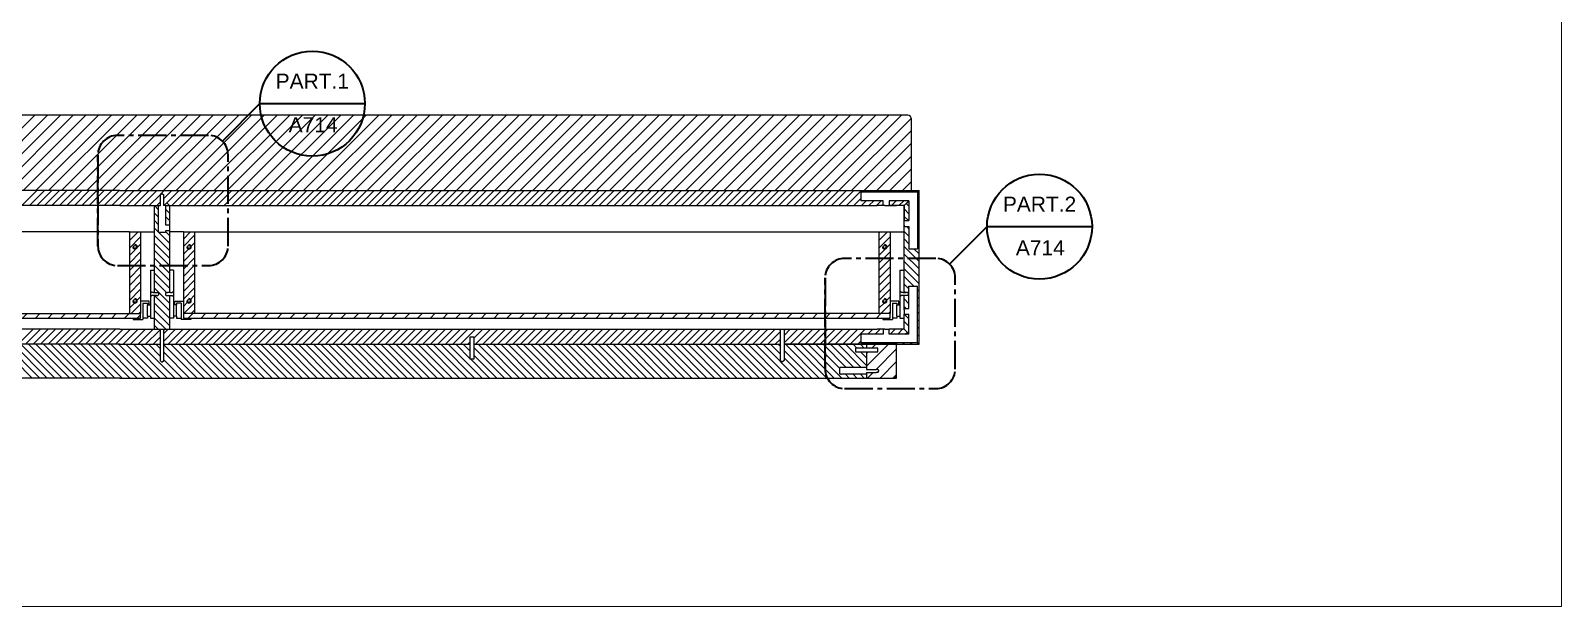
# Model space of a CAD drawing. Header units: centimetres. Extents: x -2268 to 4168, y -1681 to 1458.
# Drawn here: x 186.8 to 391, y 621.8 to 698.6 of the extents above; entities that cross this region are included whole.
import ezdxf
from ezdxf.enums import TextEntityAlignment as Align

# ---------------------------------------------------------------- set-up
doc = ezdxf.new("R2010")
doc.units = ezdxf.units.CM
doc.linetypes.add('CENTER2', pattern=[1.125, 0.75, -0.125, 0.125, -0.125])
doc.layers.get('0').update_dxf_attribs({"color": 5})
doc.layers.add('A-FURN_Num_Penna__252_Num_Penna__252_Num_Penna__3_Num_Penna__252_Num_Penna__252_Num_Penna__252_Num_Penna__252_Num_Penna__252_Num_Penna__252_Num_Penna__252_Num_Penna__82_Num_Penna__82_Num_Penna__82_Num_Penna__82_Num_Penna__82', color=82, linetype='Continuous', lineweight=18)
doc.layers.add('A-SECT A-MCUT', color=7, linetype='Continuous', lineweight=35)
for name, color, linetype in [('ARREDI_attrezzature', 175, 'Continuous'), ('filatura', 8, 'Continuous'), ('particolari', 6, 'Continuous')]:
    doc.layers.add(name, color=color, linetype=linetype)
doc.styles.add('ARIAL', font='Arial.ttf')
pattern_1 = [(45, (-32.8304, 463.7776), (-0.85, 0.85), [])]

msp = doc.modelspace()

# ---------------------------------------------------------------- hatches: boundary and pattern name
h = msp.add_hatch()
h.set_pattern_fill('JIS_WOOD', color=175, scale=1.7)
h.set_pattern_definition([(45, (-207.3808, -61.0477), (-0.85, 0.85), [])])
h.paths.add_polyline_path([(106.3433, 687.2904), (104.8135, 687.2904, 0.4024058), (104.3135, 686.7607), (104.3135, 684.7296), (104.3135, 683.2296), (104.3135, 677.2296), (106.3135, 677.2296), (198.6941, 677.2296), (245.4327, 677.2296), (245.9327, 677.2296), (302.3135, 677.2296), (304.3135, 677.2296), (304.3135, 683.2296), (304.3135, 684.7296), (304.3135, 686.7698, 0.42612074), (303.7619, 687.2904), (302.2838, 687.2904), (204.3135, 687.2904)])
h = msp.add_hatch()
h.set_pattern_fill('JIS_WOOD', color=175, scale=1.7)
h.set_pattern_definition(pattern_1)
h.paths.add_polyline_path([(201.4635, 660.8296), (107.1635, 660.8296), (107.1635, 660.2296), (108.1635, 660.2296), (200.4635, 660.2296), (201.4635, 660.2296)])
h = msp.add_hatch()
h.set_pattern_fill('JIS_WOOD', color=175, scale=1.7)
h.set_pattern_definition(pattern_1)
h.paths.add_polyline_path([(301.4635, 660.8296), (208.6635, 660.8296), (207.1635, 660.8296), (207.1635, 660.2296), (207.6635, 660.2296), (244.9327, 660.2296), (245.9327, 660.2296), (299.9635, 660.2296), (300.4635, 660.2296), (301.4635, 660.2296)])
h = msp.add_hatch()
h.set_pattern_fill('JIS_WOOD', color=175, scale=1.7)
h.set_pattern_definition(pattern_1)
h.paths.add_polyline_path([(302.3135, 656.7296), (298.3135, 656.7296), (298.3135, 656.2296), (299.7135, 656.2296), (299.8135, 656.2296), (299.8135, 656.1296), (299.8135, 655.8296), (299.8135, 655.7296), (299.7135, 655.7296), (298.8135, 655.7296), (298.3135, 655.7296), (298.3135, 653.3796), (299.6073, 653.3796), (299.8073, 653.3796), (299.9228, 653.1796), (299.8073, 652.9796), (299.6073, 652.9796), (298.3135, 652.9796), (298.3135, 652.2296), (302.0161, 652.2296), (302.3135, 652.5271)])

# ---------------------------------------------------------------- linework, layer by layer
for p, q in [((198.6941, 677.2296), (106.3135, 677.2296)), ((198.6941, 677.2296), (245.4327, 677.2296)), ((245.4327, 677.2296), (245.9327, 677.2296)), ((245.9327, 677.2296), (302.3135, 677.2296)), ((299.9309, 677.0126), (297.5596, 677.0126)), ((297.5596, 677.0126), (297.5596, 675.8813)), ((305.0966, 677.0126), (299.9309, 677.0126)), ((302.3135, 677.2296), (305.3135, 677.2296)), ((305.0966, 677.0126), (305.3135, 677.2296)), ((305.3135, 677.2296), (305.0966, 677.0126)), ((305.0966, 677.0126), (305.0966, 669.479)), ((305.3135, 656.7296), (305.3135, 677.2296)), ((198.6941, 675.2296), (108.9135, 675.2296)), ((198.6941, 675.2296), (203.3135, 675.2296)), ((203.3135, 675.2296), (203.8635, 675.2296)), ((203.3135, 663.6296), (203.3135, 675.2296)), ((203.8635, 675.2296), (204.1135, 675.2296)), ((204.7635, 675.2296), (204.5135, 675.2296)), ((204.7635, 675.2296), (205.3135, 675.2296)), ((204.7635, 675.2296), (245.4327, 675.2296)), ((205.3135, 675.2296), (205.3135, 663.6296)), ((245.4327, 675.2296), (245.9327, 675.2296)), ((245.9327, 675.2296), (299.7135, 675.2296)), ((297.7927, 675.8813), (297.5596, 675.8813)), ((299.9309, 675.8813), (297.7927, 675.8813)), ((300.5309, 675.2296), (299.7135, 675.2296)), ((300.5309, 675.8813), (299.9309, 675.8813)), ((300.5309, 675.2296), (300.5309, 675.8813)), ((300.5309, 675.2296), (300.5309, 675.3296)), ((300.7309, 675.2296), (300.5309, 675.2296)), ((300.7309, 675.2296), (301.1135, 675.2296)), ((301.1135, 675.2296), (301.3135, 675.2296)), ((301.5309, 675.8813), (301.3135, 675.8813)), ((301.3135, 675.8813), (301.3135, 675.2296)), ((301.3135, 675.2296), (301.3135, 675.3296)), ((301.3135, 675.2296), (302.3135, 675.2296)), ((303.3135, 675.2296), (301.3135, 675.2296)), ((303.9652, 675.8813), (301.5309, 675.8813)), ((303.3135, 675.2296), (302.3135, 675.2296)), ((303.3135, 675.2296), (303.9652, 675.8813)), ((303.7479, 675.6639), (303.3135, 675.2296)), ((303.3135, 663.6296), (303.3135, 675.2296)), ((303.3135, 675.2296), (303.3135, 673.2296)), ((303.7479, 675.6639), (303.9652, 675.8813)), ((303.9652, 675.8813), (303.9652, 673.2296)), ((303.4135, 673.2296), (303.3135, 673.2296)), ((303.3135, 673.0296), (303.3135, 673.2296)), ((303.3135, 672.6469), (303.3135, 673.0296)), ((303.3135, 672.6469), (303.3135, 672.4469)), ((303.4135, 672.4469), (303.3135, 672.4469)), ((303.4135, 673.2296), (303.9652, 673.2296)), ((303.4135, 672.4469), (303.9652, 672.4469)), ((303.9652, 672.4469), (303.9652, 669.479)), ((199.9635, 671.7296), (108.6635, 671.7296)), ((199.9635, 671.7296), (199.9635, 660.9296)), ((199.9635, 671.7296), (201.4635, 671.7296)), ((201.4635, 671.7296), (201.4635, 660.8296)), ((201.4635, 671.7296), (203.3135, 671.7296)), ((207.1635, 671.7296), (205.3135, 671.7296)), ((207.1635, 671.7296), (207.1635, 660.8296)), ((207.1635, 671.7296), (208.6635, 671.7296)), ((208.6635, 671.7296), (208.6635, 660.9296)), ((208.6635, 671.7296), (299.9635, 671.7296)), ((299.9635, 671.7296), (299.9635, 660.9296)), ((299.9635, 671.7296), (301.4635, 671.7296)), ((301.4635, 671.7296), (301.4635, 660.8296)), ((301.4635, 671.7296), (303.3135, 671.7296)), ((303.9652, 669.479), (305.0966, 669.479)), ((202.7635, 666.6296), (202.7635, 660.2296)), ((202.7635, 666.6296), (203.3135, 666.6296)), ((205.8635, 666.6296), (205.3135, 666.6296)), ((205.8635, 666.6296), (205.8635, 660.2296)), ((302.7635, 666.6296), (302.7635, 660.2296)), ((302.7635, 666.6296), (303.3135, 666.6296)), ((303.9652, 661.5122), (303.9652, 664.4836)), ((303.9652, 664.4836), (305.0966, 664.4836)), ((305.0966, 656.9819), (305.0966, 664.4836)), ((202.6135, 662.4796), (201.4635, 662.4796)), ((201.7635, 662.2296), (201.7635, 660.2296)), ((202.3635, 660.4796), (202.3635, 661.9796)), ((202.6135, 661.9796), (202.6135, 662.4796)), ((203.3135, 658.7296), (203.3135, 663.2296)), ((205.3135, 663.2296), (205.3135, 662.1296)), ((205.3135, 662.1296), (205.3135, 661.7296)), ((205.3135, 661.7296), (205.3135, 658.7296)), ((206.0135, 661.9796), (206.0135, 662.4796)), ((206.0135, 662.4796), (207.1635, 662.4796)), ((206.2635, 660.4796), (206.2635, 661.9796)), ((206.8635, 662.2296), (206.8635, 660.2296)), ((302.6135, 662.4796), (301.4635, 662.4796)), ((301.7635, 662.2296), (301.7635, 660.2296)), ((302.3635, 660.4796), (302.3635, 661.9796)), ((302.6135, 661.9796), (302.6135, 662.4796)), ((303.3135, 662.1296), (303.3135, 663.2296)), ((303.3135, 661.7296), (303.3135, 662.1296)), ((303.3135, 661.5122), (303.3135, 661.7296)), ((107.1635, 660.8296), (201.4635, 660.8296)), ((199.9635, 660.8296), (199.9635, 660.9296)), ((200.4635, 660.2296), (200.4635, 660.0296)), ((200.4635, 660.0296), (201.7635, 660.0296)), ((202.3635, 660.2296), (201.7635, 660.2296)), ((201.7635, 660.2296), (201.7635, 660.0296)), ((202.3635, 660.4796), (202.7635, 660.4796)), ((202.3635, 660.4796), (202.3635, 660.2296)), ((202.7635, 660.2296), (203.3135, 660.2296)), ((205.8635, 660.2296), (205.3135, 660.2296)), ((206.2635, 660.4796), (205.8635, 660.4796)), ((206.2635, 660.4796), (206.2635, 660.2296)), ((206.2635, 660.2296), (206.8635, 660.2296)), ((206.8635, 660.2296), (206.8635, 660.0296)), ((208.1635, 660.0296), (206.8635, 660.0296)), ((208.1635, 660.2296), (208.1635, 660.0296)), ((208.6635, 660.9296), (208.6635, 660.8296)), ((244.9327, 660.2296), (245.9327, 660.2296)), ((299.9635, 660.8296), (299.9635, 660.9296)), ((300.4635, 660.2296), (300.4635, 660.0296)), ((300.4635, 660.0296), (301.7635, 660.0296)), ((302.3635, 660.2296), (301.7635, 660.2296)), ((301.7635, 660.2296), (301.7635, 660.0296)), ((302.3635, 660.4796), (302.7635, 660.4796)), ((302.3635, 660.4796), (302.3635, 660.2296)), ((302.7635, 660.2296), (303.3135, 660.2296)), ((303.4135, 661.5122), (303.3135, 661.5122)), ((303.3135, 661.3122), (303.3135, 661.5122)), ((303.3135, 661.3122), (303.3135, 660.9296)), ((303.3135, 660.9296), (303.3135, 660.7296)), ((303.3135, 658.7296), (303.3135, 660.7296)), ((303.4135, 660.7296), (303.3135, 660.7296)), ((303.4135, 661.5122), (303.9652, 661.5122)), ((303.4135, 660.7296), (303.9652, 660.7296)), ((303.9652, 658.0779), (303.9652, 660.7296)), ((198.6941, 658.7296), (108.9135, 658.7296)), ((198.6941, 658.7296), (204.1135, 658.7296)), ((204.1135, 658.7296), (204.6827, 658.7296)), ((204.6827, 658.7296), (245.4327, 658.7296)), ((245.4327, 658.7296), (245.9327, 658.7296)), ((245.9327, 658.7296), (299.7135, 658.7296)), ((297.7927, 658.0779), (297.5596, 658.0779)), ((297.5596, 658.0779), (297.5596, 656.9465)), ((299.9309, 658.0779), (297.7927, 658.0779)), ((300.5309, 658.7296), (299.7135, 658.7296)), ((300.5309, 658.0779), (299.9309, 658.0779)), ((300.5309, 658.7296), (300.5309, 658.0779)), ((300.5309, 658.7296), (300.5309, 658.6296)), ((300.7309, 658.7296), (300.5309, 658.7296)), ((300.7309, 658.7296), (301.1135, 658.7296)), ((301.1135, 658.7296), (301.3135, 658.7296)), ((303.3135, 658.7296), (301.3135, 658.7296)), ((301.3135, 658.0779), (301.3135, 658.7296)), ((301.5309, 658.0779), (301.3135, 658.0779)), ((303.9652, 658.0779), (301.5309, 658.0779)), ((303.7479, 658.2952), (303.3135, 658.7296)), ((303.7479, 658.2952), (303.9652, 658.0779)), ((198.6941, 656.7296), (163.1943, 656.7296)), ((198.6941, 656.7296), (203.9403, 656.7296)), ((203.9403, 656.7296), (204.0595, 656.7296)), ((204.5595, 656.7296), (245.4327, 656.7296)), ((245.9327, 656.7296), (286.8135, 656.7296)), ((287.3135, 656.7296), (302.3135, 656.7296)), ((302.3135, 656.7296), (287.3135, 656.7296)), ((299.9309, 656.9465), (297.5596, 656.9465)), ((298.3135, 656.7296), (298.3135, 656.2296)), ((298.3135, 655.7296), (298.3135, 653.3796)), ((305.0966, 656.9465), (299.9309, 656.9465)), ((302.3135, 652.2296), (302.3135, 656.7296)), ((302.3135, 656.7296), (305.3135, 656.7296)), ((305.0966, 656.9819), (305.0966, 656.9465)), ((305.0966, 656.9465), (305.3135, 656.7296)), ((198.6941, 652.2296), (106.3135, 652.2296)), ((198.6941, 652.2296), (245.4327, 652.2296)), ((245.4327, 652.2296), (245.9327, 652.2296)), ((245.9327, 652.2296), (302.3135, 652.2296)), ((298.3135, 652.9796), (298.3135, 652.2296))]:
    msp.add_line(p, q)
msp.add_lwpolyline([(304.3135, 677.2296), (304.3135, 683.2296), (304.3135, 684.7296), (304.3135, 686.7607, 0.4024058), (303.8135, 687.2904), (302.2838, 687.2904), (204.3135, 687.2904), (106.3433, 687.2904), (104.8135, 687.2904, 0.4024058), (104.3135, 686.7607), (104.3135, 684.7296), (104.3135, 683.2296), (104.3135, 677.2296)], format="xyb")
for points in [[(201.7635, 662.2296), (202.3635, 662.2296), (202.3635, 661.9796), (202.7635, 661.9796)], [(206.8635, 662.2296), (206.2635, 662.2296), (206.2635, 661.9796), (205.8635, 661.9796)], [(301.7635, 662.2296), (302.3635, 662.2296), (302.3635, 661.9796), (302.7635, 661.9796)], [(107.1635, 660.8296), (107.1635, 660.2296), (108.1635, 660.2296), (200.4635, 660.2296), (201.4635, 660.2296), (201.4635, 660.8296)], [(245.9327, 660.2296), (299.9635, 660.2296), (300.4635, 660.2296), (301.4635, 660.2296), (301.4635, 660.8296), (208.6635, 660.8296), (207.1635, 660.8296), (207.1635, 660.2296), (207.6635, 660.2296), (244.9327, 660.2296)]]:
    msp.add_lwpolyline(points)
at = {"layer": 'A-FURN_Num_Penna__252_Num_Penna__252_Num_Penna__3_Num_Penna__252_Num_Penna__252_Num_Penna__252_Num_Penna__252_Num_Penna__252_Num_Penna__252_Num_Penna__252_Num_Penna__82_Num_Penna__82_Num_Penna__82_Num_Penna__82_Num_Penna__82', "color": 82, "linetype": 'Continuous', "lineweight": 18}
for p, q in [((390.9974, 1412.5057), (390.9974, 621.7662)), ((390.9974, 621.7662), (-775.6674, 621.7662))]:
    msp.add_line(p, q, dxfattribs=at)
at = {"layer": 'A-SECT A-MCUT'}
for p, q in [((217.3703, 688.8438), (212.3703, 683.8438)), ((217.3703, 688.8438), (231.3703, 688.8438)), ((314.381, 672.4306), (309.381, 667.4306)), ((314.381, 672.4306), (328.381, 672.4306))]:
    msp.add_line(p, q, dxfattribs=at)
at = {"layer": 'A-SECT A-MCUT', "linetype": 'CENTER2', "ltscale": 5}
for points in [[(195.7657, 669.8443, 0.41421356), (198.3708, 667.2392), (210.5282, 667.2392, 0.41421356), (213.1333, 669.8443), (213.1333, 682.0017, 0.41421356), (210.5282, 684.6068), (198.3708, 684.6068, 0.41421356), (195.7657, 682.0017), (195.7657, 669.8443), (195.7657, 682.0017)], [(292.7764, 653.4311, 0.41421356), (295.3815, 650.826), (307.5389, 650.826, 0.41421356), (310.144, 653.4311), (310.144, 665.5884, 0.41421356), (307.5389, 668.1936), (295.3815, 668.1936, 0.41421356), (292.7764, 665.5884), (292.7764, 653.4311), (292.7764, 665.5884)]]:
    msp.add_lwpolyline(points, format="xyb", dxfattribs=at)
at = {"layer": 'A-SECT A-MCUT'}
for centre in [(224.3703, 688.8438), (321.381, 672.4306)]:
    msp.add_circle(centre, 7, dxfattribs=at)
at = {"layer": 'ARREDI_attrezzature', "linetype": 'Continuous'}
for p, q in [((185.6216, 675.2296), (187.6216, 677.2296)), ((186.6216, 675.2296), (188.6216, 677.2296)), ((187.6216, 675.2296), (189.6216, 677.2296)), ((188.6216, 675.2296), (190.6216, 677.2296)), ((189.6216, 675.2296), (191.6216, 677.2296)), ((190.6216, 675.2296), (192.6216, 677.2296)), ((191.6216, 675.2296), (193.6216, 677.2296)), ((192.6216, 675.2296), (194.6216, 677.2296)), ((193.6216, 675.2296), (195.6216, 677.2296)), ((194.6216, 675.2296), (196.6216, 677.2296)), ((195.6216, 675.2296), (197.6216, 677.2296)), ((196.6216, 675.2296), (198.6216, 677.2296)), ((197.6216, 675.2296), (199.6216, 677.2296)), ((198.6216, 675.2296), (200.6216, 677.2296)), ((199.6216, 675.2296), (201.6216, 677.2296)), ((200.6216, 675.2296), (202.6216, 677.2296)), ((201.6216, 675.2296), (203.6216, 677.2296)), ((202.6216, 675.2296), (204.1135, 676.7215)), ((204.1326, 676.7406), (204.6216, 677.2296)), ((204.5135, 676.1215), (205.6216, 677.2296)), ((204.6216, 675.2296), (206.6216, 677.2296)), ((205.6216, 675.2296), (207.6216, 677.2296)), ((206.6216, 675.2296), (208.6216, 677.2296)), ((207.6216, 675.2296), (209.6216, 677.2296)), ((208.6216, 675.2296), (210.6216, 677.2296)), ((209.6216, 675.2296), (211.6216, 677.2296)), ((210.6216, 675.2296), (212.6216, 677.2296)), ((211.6216, 675.2296), (213.6216, 677.2296)), ((212.6216, 675.2296), (214.6216, 677.2296)), ((213.6216, 675.2296), (215.6216, 677.2296)), ((214.6216, 675.2296), (216.6216, 677.2296)), ((215.6216, 675.2296), (217.6216, 677.2296)), ((216.6216, 675.2296), (218.6216, 677.2296)), ((217.6216, 675.2296), (219.6216, 677.2296)), ((218.6216, 675.2296), (220.6216, 677.2296)), ((219.6216, 675.2296), (221.6216, 677.2296)), ((220.6216, 675.2296), (222.6216, 677.2296)), ((221.6216, 675.2296), (223.6216, 677.2296)), ((222.6216, 675.2296), (224.6216, 677.2296)), ((223.6216, 675.2296), (225.6216, 677.2296)), ((224.6216, 675.2296), (226.6216, 677.2296)), ((225.6216, 675.2296), (227.6216, 677.2296)), ((226.6216, 675.2296), (228.6216, 677.2296)), ((227.6216, 675.2296), (229.6216, 677.2296)), ((228.6216, 675.2296), (230.6216, 677.2296)), ((229.6216, 675.2296), (231.6216, 677.2296)), ((230.6216, 675.2296), (232.6216, 677.2296)), ((231.6216, 675.2296), (233.6216, 677.2296)), ((232.6216, 675.2296), (234.6216, 677.2296)), ((233.6216, 675.2296), (235.6216, 677.2296)), ((234.6216, 675.2296), (236.6216, 677.2296)), ((235.6216, 675.2296), (237.6216, 677.2296)), ((236.6216, 675.2296), (238.6216, 677.2296)), ((237.6216, 675.2296), (239.6216, 677.2296)), ((238.6216, 675.2296), (240.6216, 677.2296)), ((239.6216, 675.2296), (241.6216, 677.2296)), ((240.6216, 675.2296), (242.6216, 677.2296)), ((241.6216, 675.2296), (243.6216, 677.2296)), ((242.6216, 675.2296), (244.6216, 677.2296)), ((243.6216, 675.2296), (245.6216, 677.2296)), ((244.6216, 675.2296), (246.6216, 677.2296)), ((245.6216, 675.2296), (247.6216, 677.2296)), ((246.6216, 675.2296), (248.6216, 677.2296)), ((247.6216, 675.2296), (249.6216, 677.2296)), ((248.6216, 675.2296), (250.6216, 677.2296)), ((249.6216, 675.2296), (251.6216, 677.2296)), ((250.6216, 675.2296), (252.6216, 677.2296)), ((251.6216, 675.2296), (253.6216, 677.2296)), ((252.6216, 675.2296), (254.6216, 677.2296)), ((253.6216, 675.2296), (255.6216, 677.2296)), ((254.6216, 675.2296), (256.6216, 677.2296)), ((255.6216, 675.2296), (257.6216, 677.2296)), ((256.6216, 675.2296), (258.6216, 677.2296)), ((257.6216, 675.2296), (259.6216, 677.2296)), ((258.6216, 675.2296), (260.6216, 677.2296)), ((259.6216, 675.2296), (261.6216, 677.2296)), ((260.6216, 675.2296), (262.6216, 677.2296)), ((261.6216, 675.2296), (263.6216, 677.2296)), ((262.6216, 675.2296), (264.6216, 677.2296)), ((263.6216, 675.2296), (265.6216, 677.2296)), ((264.6216, 675.2296), (266.6216, 677.2296)), ((265.6216, 675.2296), (267.6216, 677.2296)), ((266.6216, 675.2296), (268.6216, 677.2296)), ((267.6216, 675.2296), (269.6216, 677.2296)), ((268.6216, 675.2296), (270.6216, 677.2296)), ((269.6216, 675.2296), (271.6216, 677.2296)), ((270.6216, 675.2296), (272.6216, 677.2296)), ((271.6216, 675.2296), (273.6216, 677.2296)), ((272.6216, 675.2296), (274.6216, 677.2296)), ((273.6216, 675.2296), (275.6216, 677.2296)), ((274.6216, 675.2296), (276.6216, 677.2296)), ((275.6216, 675.2296), (277.6216, 677.2296)), ((276.6216, 675.2296), (278.6216, 677.2296)), ((277.6216, 675.2296), (279.6216, 677.2296)), ((278.6216, 675.2296), (280.6216, 677.2296)), ((279.6216, 675.2296), (281.6216, 677.2296)), ((280.6216, 675.2296), (282.6216, 677.2296)), ((281.6216, 675.2296), (283.6216, 677.2296)), ((282.6216, 675.2296), (284.6216, 677.2296)), ((283.6216, 675.2296), (285.6216, 677.2296)), ((284.6216, 675.2296), (286.6216, 677.2296)), ((285.6216, 675.2296), (287.6216, 677.2296)), ((286.6216, 675.2296), (288.6216, 677.2296)), ((287.6216, 675.2296), (289.6216, 677.2296)), ((288.6216, 675.2296), (290.6216, 677.2296)), ((289.6216, 675.2296), (291.6216, 677.2296)), ((290.6216, 675.2296), (292.6216, 677.2296)), ((291.6216, 675.2296), (293.6216, 677.2296)), ((292.6216, 675.2296), (294.6216, 677.2296)), ((293.6216, 675.2296), (295.6216, 677.2296)), ((294.6216, 675.2296), (296.6216, 677.2296)), ((295.6216, 675.2296), (297.6216, 677.2296)), ((296.6216, 675.2296), (297.5596, 676.1676)), ((298.4047, 677.0126), (298.6216, 677.2296)), ((299.4047, 677.0126), (299.6216, 677.2296)), ((300.4047, 677.0126), (300.6216, 677.2296)), ((301.4047, 677.0126), (301.6216, 677.2296)), ((302.4047, 677.0126), (302.6216, 677.2296)), ((303.4047, 677.0126), (303.6216, 677.2296)), ((304.4047, 677.0126), (304.6216, 677.2296)), ((305.3135, 676.7957), (305.0966, 677.0126)), ((305.3135, 675.7957), (305.0966, 676.0126)), ((203.8635, 674.6796), (203.3135, 675.2296)), ((203.8635, 673.6796), (203.3135, 674.2296)), ((203.6216, 675.2296), (204.1135, 675.7215)), ((205.3135, 674.2296), (204.7635, 674.7796)), ((205.3135, 675.2296), (204.9897, 675.5535)), ((297.6216, 675.2296), (298.2733, 675.8813)), ((298.6216, 675.2296), (299.2733, 675.8813)), ((299.6216, 675.2296), (300.2733, 675.8813)), ((301.6216, 675.2296), (302.2733, 675.8813)), ((302.6216, 675.2296), (303.2733, 675.8813)), ((305.3135, 674.7957), (305.0966, 675.0126)), ((305.3135, 673.7957), (305.0966, 674.0126)), ((203.8635, 672.6796), (203.3135, 673.2296)), ((205.3135, 670.2296), (203.3135, 672.2296)), ((205.3135, 673.2296), (204.7635, 673.7796)), ((305.3135, 672.7957), (305.0966, 673.0126)), ((305.3135, 671.7957), (305.0966, 672.0126)), ((199.9635, 671.5715), (200.1216, 671.7296)), ((199.9635, 670.5715), (201.1216, 671.7296)), ((199.9635, 669.5715), (201.4635, 671.0715)), ((199.9635, 668.5715), (201.4635, 670.0715)), ((205.3135, 669.2296), (203.3135, 671.2296)), ((205.3135, 668.2296), (203.3135, 670.2296)), ((205.3135, 671.2296), (204.7635, 671.7796)), ((207.1635, 670.7715), (208.1216, 671.7296)), ((207.1635, 669.7715), (208.6635, 671.2715)), ((208.1134, 669.7213), (208.6635, 670.2715)), ((299.9635, 671.5715), (300.1216, 671.7296)), ((299.9635, 670.5715), (301.1216, 671.7296)), ((299.9635, 669.5715), (301.4635, 671.0715)), ((299.9635, 668.5715), (301.4635, 670.0715)), ((305.3135, 670.7957), (305.0966, 671.0126)), ((305.3135, 670.7957), (305.0966, 671.0126)), ((199.9635, 667.5715), (201.4635, 669.0715)), ((199.9635, 666.5715), (201.4635, 668.0715)), ((205.3135, 667.2296), (203.3135, 669.2296)), ((205.3135, 666.2296), (203.3135, 668.2296)), ((207.1635, 668.7715), (207.9218, 669.5297)), ((207.1635, 667.7715), (208.6635, 669.2715)), ((207.1635, 666.7715), (208.6635, 668.2715)), ((299.9635, 667.5715), (301.4635, 669.0715)), ((299.9635, 666.5715), (301.4635, 668.0715)), ((199.9635, 665.5715), (201.4635, 667.0715)), ((199.9635, 664.5715), (201.4635, 666.0715)), ((205.3135, 665.2296), (203.3135, 667.2296)), ((205.3135, 664.2296), (203.3135, 666.2296)), ((207.1635, 665.7715), (208.6635, 667.2715)), ((207.1635, 664.7715), (208.6635, 666.2715)), ((299.9635, 665.5715), (301.4635, 667.0715)), ((299.9635, 664.5715), (301.4635, 666.0715)), ((199.9635, 663.5715), (201.4635, 665.0715)), ((199.9635, 662.5715), (201.4635, 664.0715)), ((204.9028, 663.6296), (203.3135, 665.2296)), ((203.8635, 663.6796), (203.3135, 664.2296)), ((205.3135, 662.2296), (203.8635, 663.6796)), ((207.1635, 663.7715), (208.6635, 665.2715)), ((207.1635, 662.7715), (208.6635, 664.2715)), ((299.9635, 663.5715), (301.4635, 665.0715)), ((299.9635, 662.5715), (301.4635, 664.0715)), ((199.9635, 661.5715), (200.7218, 662.3297)), ((200.2216, 660.8296), (201.4635, 662.0715)), ((200.9134, 662.5213), (201.4635, 663.0715)), ((205.3135, 661.2296), (203.3135, 663.2296)), ((205.3135, 660.2296), (203.3135, 662.2296)), ((207.1635, 661.7715), (207.7762, 662.3842)), ((207.2216, 660.8296), (208.6635, 662.2715)), ((208.0589, 662.6669), (208.6635, 663.2715)), ((299.9635, 661.5715), (300.7218, 662.3297)), ((300.2216, 660.8296), (301.4635, 662.0715)), ((300.9134, 662.5213), (301.4635, 663.0715)), ((201.2216, 660.8296), (201.4635, 661.0715)), ((205.3135, 659.2296), (203.3135, 661.2296)), ((204.8198, 658.7296), (203.3135, 660.2296)), ((208.2216, 660.8296), (208.6635, 661.2715)), ((301.2216, 660.8296), (301.4635, 661.0715)), ((185.1216, 656.7296), (187.1216, 658.7296)), ((186.1216, 656.7296), (188.1216, 658.7296)), ((187.1216, 656.7296), (189.1216, 658.7296)), ((188.1216, 656.7296), (190.1216, 658.7296)), ((189.1216, 656.7296), (191.1216, 658.7296)), ((190.1216, 656.7296), (192.1216, 658.7296)), ((191.1216, 656.7296), (193.1216, 658.7296)), ((192.1216, 656.7296), (194.1216, 658.7296)), ((193.1216, 656.7296), (195.1216, 658.7296)), ((194.1216, 656.7296), (196.1216, 658.7296)), ((195.1216, 656.7296), (197.1216, 658.7296)), ((196.1216, 656.7296), (198.1216, 658.7296)), ((197.1216, 656.7296), (199.1216, 658.7296)), ((198.1216, 656.7296), (200.1216, 658.7296)), ((199.1216, 656.7296), (201.1216, 658.7296)), ((200.1216, 656.7296), (202.1216, 658.7296)), ((201.1216, 656.7296), (203.1216, 658.7296)), ((202.1216, 656.7296), (204.0246, 658.6326)), ((203.1216, 656.7296), (204.0595, 657.6675)), ((203.8211, 658.7296), (203.3135, 659.2296)), ((204.5595, 658.1675), (205.1216, 658.7296)), ((204.5595, 657.1675), (206.1216, 658.7296)), ((205.1216, 656.7296), (207.1216, 658.7296)), ((206.1216, 656.7296), (208.1216, 658.7296)), ((207.1216, 656.7296), (209.1216, 658.7296)), ((208.1216, 656.7296), (210.1216, 658.7296)), ((209.1216, 656.7296), (211.1216, 658.7296)), ((210.1216, 656.7296), (212.1216, 658.7296)), ((211.1216, 656.7296), (213.1216, 658.7296)), ((212.1216, 656.7296), (214.1216, 658.7296)), ((213.1216, 656.7296), (215.1216, 658.7296)), ((214.1216, 656.7296), (216.1216, 658.7296)), ((215.1216, 656.7296), (217.1216, 658.7296)), ((216.1216, 656.7296), (218.1216, 658.7296)), ((217.1216, 656.7296), (219.1216, 658.7296)), ((218.1216, 656.7296), (220.1216, 658.7296)), ((219.1216, 656.7296), (221.1216, 658.7296)), ((220.1216, 656.7296), (222.1216, 658.7296)), ((221.1216, 656.7296), (223.1216, 658.7296)), ((222.1216, 656.7296), (224.1216, 658.7296)), ((223.1216, 656.7296), (225.1216, 658.7296)), ((224.1216, 656.7296), (226.1216, 658.7296)), ((225.1216, 656.7296), (227.1216, 658.7296)), ((226.1216, 656.7296), (228.1216, 658.7296)), ((227.1216, 656.7296), (229.1216, 658.7296)), ((228.1216, 656.7296), (230.1216, 658.7296)), ((229.1216, 656.7296), (231.1216, 658.7296)), ((230.1216, 656.7296), (232.1216, 658.7296)), ((231.1216, 656.7296), (233.1216, 658.7296)), ((232.1216, 656.7296), (234.1216, 658.7296)), ((233.1216, 656.7296), (235.1216, 658.7296)), ((234.1216, 656.7296), (236.1216, 658.7296)), ((235.1216, 656.7296), (237.1216, 658.7296)), ((236.1216, 656.7296), (238.1216, 658.7296)), ((237.1216, 656.7296), (239.1216, 658.7296)), ((238.1216, 656.7296), (240.1216, 658.7296)), ((239.1216, 656.7296), (241.1216, 658.7296)), ((240.1216, 656.7296), (242.1216, 658.7296)), ((241.1216, 656.7296), (243.1216, 658.7296)), ((242.1216, 656.7296), (244.1216, 658.7296)), ((243.1216, 656.7296), (245.1216, 658.7296)), ((244.1216, 656.7296), (246.1216, 658.7296)), ((245.9327, 657.5407), (247.1216, 658.7296)), ((246.1216, 656.7296), (248.1216, 658.7296)), ((247.1216, 656.7296), (249.1216, 658.7296)), ((248.1216, 656.7296), (250.1216, 658.7296)), ((249.1216, 656.7296), (251.1216, 658.7296)), ((250.1216, 656.7296), (252.1216, 658.7296)), ((251.1216, 656.7296), (253.1216, 658.7296)), ((252.1216, 656.7296), (254.1216, 658.7296)), ((253.1216, 656.7296), (255.1216, 658.7296)), ((254.1216, 656.7296), (256.1216, 658.7296)), ((255.1216, 656.7296), (257.1216, 658.7296)), ((256.1216, 656.7296), (258.1216, 658.7296)), ((257.1216, 656.7296), (259.1216, 658.7296)), ((258.1216, 656.7296), (260.1216, 658.7296)), ((259.1216, 656.7296), (261.1216, 658.7296)), ((260.1216, 656.7296), (262.1216, 658.7296)), ((261.1216, 656.7296), (263.1216, 658.7296)), ((262.1216, 656.7296), (264.1216, 658.7296)), ((263.1216, 656.7296), (265.1216, 658.7296)), ((264.1216, 656.7296), (266.1216, 658.7296)), ((265.1216, 656.7296), (267.1216, 658.7296)), ((266.1216, 656.7296), (268.1216, 658.7296)), ((267.1216, 656.7296), (269.1216, 658.7296)), ((268.1216, 656.7296), (270.1216, 658.7296)), ((269.1216, 656.7296), (271.1216, 658.7296)), ((270.1216, 656.7296), (272.1216, 658.7296)), ((271.1216, 656.7296), (273.1216, 658.7296)), ((272.1216, 656.7296), (274.1216, 658.7296)), ((273.1216, 656.7296), (275.1216, 658.7296)), ((274.1216, 656.7296), (276.1216, 658.7296)), ((275.1216, 656.7296), (277.1216, 658.7296)), ((276.1216, 656.7296), (278.1216, 658.7296)), ((277.1216, 656.7296), (279.1216, 658.7296)), ((278.1216, 656.7296), (280.1216, 658.7296)), ((279.1216, 656.7296), (281.1216, 658.7296)), ((280.1216, 656.7296), (282.1216, 658.7296)), ((281.1216, 656.7296), (283.1216, 658.7296)), ((282.1216, 656.7296), (284.1216, 658.7296)), ((283.1216, 656.7296), (285.1216, 658.7296)), ((284.1216, 656.7296), (286.1216, 658.7296)), ((285.1216, 656.7296), (286.8135, 658.4215)), ((287.3135, 657.9215), (288.1216, 658.7296)), ((287.3135, 656.9215), (289.1216, 658.7296)), ((288.1216, 656.7296), (290.1216, 658.7296)), ((289.1216, 656.7296), (291.1216, 658.7296)), ((290.1216, 656.7296), (292.1216, 658.7296)), ((291.1216, 656.7296), (293.1216, 658.7296)), ((292.1216, 656.7296), (294.1216, 658.7296)), ((293.1216, 656.7296), (295.1216, 658.7296)), ((294.1216, 656.7296), (296.1216, 658.7296)), ((295.1216, 656.7296), (297.1216, 658.7296)), ((296.1216, 656.7296), (298.1216, 658.7296)), ((298.4699, 658.0779), (299.1216, 658.7296)), ((299.4699, 658.0779), (300.1216, 658.7296)), ((300.4699, 658.0779), (300.5309, 658.1389)), ((301.4699, 658.0779), (302.1216, 658.7296)), ((302.4699, 658.0779), (303.1216, 658.7296)), ((303.4699, 658.0779), (303.7176, 658.3255)), ((187.0055, 652.2296), (182.5055, 656.7296)), ((188.0055, 652.2296), (183.5055, 656.7296)), ((189.0055, 652.2296), (184.5055, 656.7296)), ((190.0055, 652.2296), (185.5055, 656.7296)), ((191.0055, 652.2296), (186.5055, 656.7296)), ((192.0055, 652.2296), (187.5055, 656.7296)), ((193.0055, 652.2296), (188.5055, 656.7296)), ((194.0055, 652.2296), (189.5055, 656.7296)), ((195.0055, 652.2296), (190.5055, 656.7296)), ((196.0055, 652.2296), (191.5055, 656.7296)), ((197.0055, 652.2296), (192.5055, 656.7296)), ((198.0055, 652.2296), (193.5055, 656.7296)), ((199.0055, 652.2296), (194.5055, 656.7296)), ((200.0055, 652.2296), (195.5055, 656.7296)), ((201.0055, 652.2296), (196.5055, 656.7296)), ((202.0055, 652.2296), (197.5055, 656.7296)), ((203.0055, 652.2296), (198.5055, 656.7296)), ((204.0055, 652.2296), (199.5055, 656.7296)), ((205.0055, 652.2296), (200.5055, 656.7296)), ((206.0055, 652.2296), (201.5055, 656.7296)), ((204.0675, 655.1675), (202.5055, 656.7296)), ((204.0675, 656.1675), (203.5055, 656.7296)), ((209.0055, 652.2296), (204.5675, 656.6675)), ((208.0055, 652.2296), (204.5675, 655.6675)), ((210.0055, 652.2296), (205.5055, 656.7296)), ((211.0055, 652.2296), (206.5055, 656.7296)), ((212.0055, 652.2296), (207.5055, 656.7296)), ((213.0055, 652.2296), (208.5055, 656.7296)), ((214.0055, 652.2296), (209.5055, 656.7296)), ((215.0055, 652.2296), (210.5055, 656.7296)), ((216.0055, 652.2296), (211.5055, 656.7296)), ((217.0055, 652.2296), (212.5055, 656.7296)), ((218.0055, 652.2296), (213.5055, 656.7296)), ((219.0055, 652.2296), (214.5055, 656.7296)), ((220.0055, 652.2296), (215.5055, 656.7296)), ((221.0055, 652.2296), (216.5055, 656.7296)), ((222.0055, 652.2296), (217.5055, 656.7296)), ((223.0055, 652.2296), (218.5055, 656.7296)), ((224.0055, 652.2296), (219.5055, 656.7296)), ((225.0055, 652.2296), (220.5055, 656.7296)), ((226.0055, 652.2296), (221.5055, 656.7296)), ((227.0055, 652.2296), (222.5055, 656.7296)), ((228.0055, 652.2296), (223.5055, 656.7296)), ((229.0055, 652.2296), (224.5055, 656.7296)), ((230.0055, 652.2296), (225.5055, 656.7296)), ((231.0055, 652.2296), (226.5055, 656.7296)), ((232.0055, 652.2296), (227.5055, 656.7296)), ((233.0055, 652.2296), (228.5055, 656.7296)), ((234.0055, 652.2296), (229.5055, 656.7296)), ((235.0055, 652.2296), (230.5055, 656.7296)), ((236.0055, 652.2296), (231.5055, 656.7296)), ((237.0055, 652.2296), (232.5055, 656.7296)), ((238.0055, 652.2296), (233.5055, 656.7296)), ((239.0055, 652.2296), (234.5055, 656.7296)), ((240.0055, 652.2296), (235.5055, 656.7296)), ((241.0055, 652.2296), (236.5055, 656.7296)), ((242.0055, 652.2296), (237.5055, 656.7296)), ((243.0055, 652.2296), (238.5055, 656.7296)), ((244.0055, 652.2296), (239.5055, 656.7296)), ((245.0055, 652.2296), (240.5055, 656.7296)), ((246.0055, 652.2296), (241.5055, 656.7296)), ((247.0055, 652.2296), (242.5055, 656.7296)), ((245.4327, 654.8023), (243.5055, 656.7296)), ((245.4327, 655.8023), (244.5055, 656.7296)), ((245.1216, 656.7296), (245.4327, 657.0407)), ((250.0055, 652.2296), (245.9327, 656.3023)), ((251.0055, 652.2296), (246.5055, 656.7296)), ((252.0055, 652.2296), (247.5055, 656.7296)), ((253.0055, 652.2296), (248.5055, 656.7296)), ((254.0055, 652.2296), (249.5055, 656.7296)), ((255.0055, 652.2296), (250.5055, 656.7296)), ((256.0055, 652.2296), (251.5055, 656.7296)), ((257.0055, 652.2296), (252.5055, 656.7296)), ((258.0055, 652.2296), (253.5055, 656.7296)), ((259.0055, 652.2296), (254.5055, 656.7296)), ((260.0055, 652.2296), (255.5055, 656.7296)), ((261.0055, 652.2296), (256.5055, 656.7296)), ((262.0055, 652.2296), (257.5055, 656.7296)), ((263.0055, 652.2296), (258.5055, 656.7296)), ((264.0055, 652.2296), (259.5055, 656.7296)), ((265.0055, 652.2296), (260.5055, 656.7296)), ((266.0055, 652.2296), (261.5055, 656.7296)), ((267.0055, 652.2296), (262.5055, 656.7296)), ((268.0055, 652.2296), (263.5055, 656.7296)), ((269.0055, 652.2296), (264.5055, 656.7296)), ((270.0055, 652.2296), (265.5055, 656.7296)), ((271.0055, 652.2296), (266.5055, 656.7296)), ((272.0055, 652.2296), (267.5055, 656.7296)), ((273.0055, 652.2296), (268.5055, 656.7296)), ((274.0055, 652.2296), (269.5055, 656.7296)), ((275.0055, 652.2296), (270.5055, 656.7296)), ((276.0055, 652.2296), (271.5055, 656.7296)), ((277.0055, 652.2296), (272.5055, 656.7296)), ((278.0055, 652.2296), (273.5055, 656.7296)), ((279.0055, 652.2296), (274.5055, 656.7296)), ((280.0055, 652.2296), (275.5055, 656.7296)), ((281.0055, 652.2296), (276.5055, 656.7296)), ((282.0055, 652.2296), (277.5055, 656.7296)), ((283.0055, 652.2296), (278.5055, 656.7296)), ((284.0055, 652.2296), (279.5055, 656.7296)), ((285.0055, 652.2296), (280.5055, 656.7296)), ((286.0055, 652.2296), (281.5055, 656.7296)), ((287.0055, 652.2296), (282.5055, 656.7296)), ((288.0055, 652.2296), (283.5055, 656.7296)), ((289.0055, 652.2296), (284.5055, 656.7296)), ((286.8135, 655.4215), (285.5055, 656.7296)), ((286.1216, 656.7296), (286.8135, 657.4215)), ((286.8135, 656.4215), (286.5055, 656.7296)), ((291.0055, 652.2296), (287.3135, 655.9215)), ((292.0055, 652.2296), (287.5055, 656.7296)), ((293.0055, 652.2296), (288.5055, 656.7296)), ((294.0055, 652.2296), (289.5055, 656.7296)), ((295.0055, 652.2296), (290.5055, 656.7296)), ((294.7482, 653.4869), (291.5055, 656.7296)), ((295.6055, 653.6296), (292.5055, 656.7296)), ((296.6055, 653.6296), (293.5055, 656.7296)), ((297.6055, 653.6296), (294.5055, 656.7296)), ((298.3135, 653.9215), (295.5055, 656.7296)), ((297.0055, 656.2296), (296.5055, 656.7296)), ((297.1216, 656.7296), (297.5596, 657.1676)), ((298.0055, 656.2296), (297.5055, 656.7296)), ((298.3135, 654.9215), (297.5055, 655.7296)), ((298.1216, 656.7296), (298.3385, 656.9465)), ((299.1216, 656.7296), (299.3385, 656.9465)), ((300.1216, 656.7296), (300.3385, 656.9465)), ((301.1216, 656.7296), (301.3385, 656.9465)), ((302.1216, 656.7296), (302.3385, 656.9465)), ((303.1216, 656.7296), (303.3385, 656.9465)), ((304.1216, 656.7296), (304.3385, 656.9465)), ((305.1216, 656.7296), (305.2176, 656.8255)), ((207.0055, 652.2296), (204.5675, 654.6675)), ((248.0055, 652.2296), (245.5055, 654.7296)), ((249.0055, 652.2296), (245.9327, 655.3023)), ((290.0055, 652.2296), (287.3135, 654.9215)), ((296.0055, 652.2296), (295.5055, 652.7296)), ((297.0055, 652.2296), (296.5055, 652.7296)), ((298.0055, 652.2296), (297.5055, 652.7296)), ((302.0183, 652.2318), (302.3102, 652.5237))]:
    msp.add_line(p, q, dxfattribs=at)
at = {"layer": 'ARREDI_attrezzature'}
for p, q in [((303.3135, 674.7957), (303.9652, 674.144)), ((303.5966, 675.5126), (303.9652, 675.144)), ((303.3135, 673.7957), (303.8797, 673.2296)), ((303.6623, 672.4469), (303.9652, 672.144)), ((303.3135, 671.7957), (303.9652, 671.144)), ((303.3135, 670.7957), (303.9652, 670.144)), ((305.0966, 670.0126), (305.3135, 669.7957)), ((303.3135, 669.7856), (305.3135, 667.7969)), ((303.3135, 668.7458), (305.0966, 667.0126)), ((303.3135, 668.7458), (305.3135, 666.7957)), ((303.3135, 667.7957), (305.3135, 665.7957)), ((304.6302, 669.479), (305.3135, 668.7957)), ((303.3135, 666.7957), (305.3135, 664.7957)), ((303.3135, 665.7856), (304.623, 664.4836)), ((303.9652, 664.1123), (303.3135, 664.7458)), ((303.3135, 663.7957), (303.4797, 663.6296)), ((305.0966, 664.0126), (305.3135, 663.7969)), ((303.3135, 662.7957), (303.9652, 662.144)), ((303.3135, 661.7856), (303.5885, 661.5122)), ((303.8187, 663.2905), (303.9652, 663.144)), ((305.0966, 663.0126), (305.3135, 662.8018)), ((305.0966, 662.0126), (305.3135, 661.7957)), ((303.3135, 659.7856), (303.9652, 659.1376)), ((303.3302, 660.7296), (303.9652, 660.1123)), ((305.0966, 661.0126), (305.3135, 660.7957)), ((305.0966, 660.0126), (305.3135, 659.7969)), ((305.0966, 659.0126), (305.3135, 658.8018)), ((305.0966, 658.0126), (305.3135, 657.7969))]:
    msp.add_line(p, q, dxfattribs=at)
at = {"layer": 'filatura'}
for centre in [(200.7135, 669.7296), (207.9135, 669.7296), (300.7135, 669.7296), (200.7135, 662.5296), (207.9135, 662.5296), (300.7135, 662.5296)]:
    msp.add_arc(centre, 0.3, 180, 90, dxfattribs=at)
at = {"layer": 'particolari'}
for p, q in [((204.1135, 676.7296), (204.3135, 676.845)), ((204.1135, 675.2296), (204.1135, 676.7296)), ((204.3135, 676.845), (204.5135, 676.7296)), ((204.5135, 676.7296), (204.5135, 675.2296)), ((203.8635, 671.6718), (203.8635, 675.2296)), ((204.7635, 675.2296), (204.7635, 672.6718)), ((204.7635, 672.6718), (205.3135, 672.6718)), ((205.3135, 671.8892), (204.7635, 671.8892)), ((204.7635, 671.8892), (204.7635, 671.6718)), ((203.8635, 671.6718), (204.7635, 671.6718)), ((202.9537, 663.6296), (202.7635, 663.8028)), ((205.6733, 663.6296), (205.8635, 663.8028)), ((302.9537, 663.6296), (302.7635, 663.8028)), ((202.9537, 663.2296), (202.7635, 663.0564)), ((203.1635, 663.6296), (202.9537, 663.6296)), ((203.5635, 663.2296), (202.9537, 663.2296)), ((203.1635, 663.6296), (203.5635, 663.6296)), ((203.5635, 663.6296), (203.7556, 663.6296)), ((203.5635, 663.2296), (203.7537, 663.2313)), ((203.7537, 663.2313), (203.8635, 663.3313)), ((203.7556, 663.6296), (203.8635, 663.5313)), ((203.8635, 663.5313), (203.8635, 663.3313)), ((204.8715, 663.6296), (204.7635, 663.5313)), ((204.7635, 663.5313), (204.7635, 663.3313)), ((204.8752, 663.2296), (204.7635, 663.3313)), ((204.8715, 663.6296), (205.0635, 663.6296)), ((204.8752, 663.2296), (205.0635, 663.2296)), ((205.4635, 663.6296), (205.0635, 663.6296)), ((205.0635, 663.2296), (205.6733, 663.2296)), ((205.4635, 663.6296), (205.6733, 663.6296)), ((205.6733, 663.2296), (205.8635, 663.0564)), ((302.9537, 663.2296), (302.7635, 663.0564)), ((303.1635, 663.6296), (302.9537, 663.6296)), ((303.5635, 663.2296), (302.9537, 663.2296)), ((303.1635, 663.6296), (303.5635, 663.6296)), ((303.7556, 663.6296), (303.5635, 663.6296)), ((303.7537, 663.2313), (303.5635, 663.2296)), ((303.7537, 663.2313), (303.8635, 663.3313)), ((303.7556, 663.6296), (303.8635, 663.5313)), ((303.8635, 663.5313), (303.8635, 663.3313)), ((203.9363, 658.7296), (204.0595, 658.5943)), ((204.0595, 658.5943), (204.0595, 654.5796)), ((204.5595, 658.5943), (204.6827, 658.7296)), ((204.5595, 654.5796), (204.5595, 658.5943)), ((286.8135, 658.5943), (286.6903, 658.7296)), ((286.8135, 654.5796), (286.8135, 658.5943)), ((287.4367, 658.7296), (287.3135, 658.5943)), ((287.3135, 658.5943), (287.3135, 654.5796)), ((204.0595, 654.5796), (204.3095, 654.3296)), ((204.3095, 654.3296), (204.5595, 654.5796)), ((287.0635, 654.3296), (286.8135, 654.5796)), ((287.3135, 654.5796), (287.0635, 654.3296)), ((298.3056, 653.6296), (294.7479, 653.6296)), ((294.7496, 652.7296), (294.7479, 653.6296)), ((294.867, 652.7296), (294.7496, 652.7296)), ((294.867, 652.7296), (294.967, 652.7296)), ((295.7496, 652.7296), (294.967, 652.7296)), ((298.3073, 652.7296), (295.7496, 652.7296)), ((298.3073, 653.3796), (299.6073, 653.3796)), ((298.3073, 652.9796), (299.6073, 652.9796)), ((299.8073, 653.3796), (299.6073, 653.3796)), ((299.8073, 652.9796), (299.6073, 652.9796)), ((299.8073, 653.3796), (299.9228, 653.1796)), ((299.8073, 652.9796), (299.9228, 653.1796))]:
    msp.add_line(p, q, dxfattribs=at)
for points in [[(245.4327, 654.8296), (245.4327, 656.7296), (245.4327, 657.6296), (245.4327, 657.7296), (245.5327, 657.7296), (245.8327, 657.7296), (245.9327, 657.7296), (245.9327, 657.6296), (245.9327, 654.8296), (245.9327, 654.7296), (245.8327, 654.7296), (245.5327, 654.7296), (245.4327, 654.7296)], [(296.9135, 655.7296), (298.8135, 655.7296), (299.7135, 655.7296), (299.8135, 655.7296), (299.8135, 655.8296), (299.8135, 656.1296), (299.8135, 656.2296), (299.7135, 656.2296), (296.9135, 656.2296), (296.8135, 656.2296), (296.8135, 656.1296), (296.8135, 655.8296), (296.8135, 655.7296)]]:
    msp.add_lwpolyline(points, close=True, dxfattribs=at)
for centre in [(200.7135, 669.7296), (207.9135, 669.7296), (300.7135, 669.7296), (300.7135, 669.7296), (200.7135, 662.5296), (207.9135, 662.5296), (300.7135, 662.5296), (300.7135, 662.5296)]:
    msp.add_circle(centre, 0.2, dxfattribs=at)

# ---------------------------------------------------------------- texts
at = {"style": 'ARIAL'}
for tag, p in [('PART.1', (224.3703, 692.8438)), ('PART.2', (321.381, 676.4306))]:
    msp.add_attdef(tag, text='1', height=2, dxfattribs=at).set_placement(p, align=Align.TOP_CENTER)
for p in [(221.215, 685.0295), (318.2256, 668.6162)]:
    msp.add_attdef('A714', p, '', height=2, dxfattribs=at)

doc.saveas('drawing.dxf')
